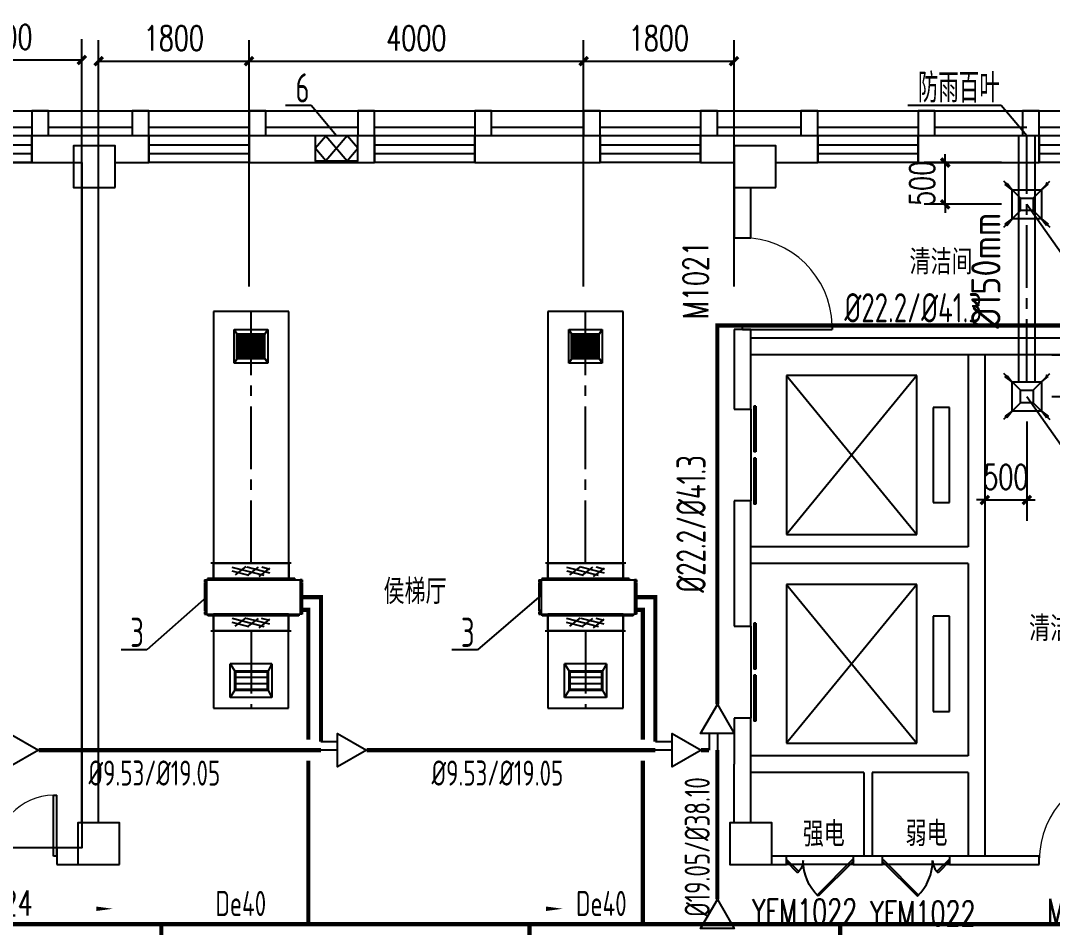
# Model space of a CAD drawing. Extents: x 1738143 to 1822243, y -608375 to -303375.
# Drawn here: x 1779396 to 1791736, y -384550 to -373700 of the extents above; entities that cross this region are included whole.
import ezdxf

# ---------------------------------------------------------------- set-up
doc = ezdxf.new("R2010")
doc.units = 0
doc.header["$LTSCALE"] = 1000
doc.header["$MEASUREMENT"] = 0
doc.linetypes.add('CENTER2', pattern=[1.125, 0.75, -0.125, 0.125, -0.125])
doc.layers.add('A-FLOR-IDEN', color=7, linetype='Continuous', lineweight=20)
for name, color, linetype in [('COLUMN', 9, 'Continuous'), ('DIM-空冷凝水', 3, 'Continuous'), ('DUCT-排风中心线', 5, 'CENTER2'), ('DUCT-排风标注', 3, 'Continuous'), ('DUCT-排风管', 31, 'Continuous'), ('DUCT-排风风口', 7, 'Continuous'), ('DUCT-送风中心线', 5, 'CENTER2'), ('DUCT-送风法兰', 2, 'Continuous'), ('DUCT-送风管', 4, 'Continuous'), ('DUCT-送风管端线', 2, 'Continuous'), ('DUCT-送风阀门', 7, 'Continuous'), ('EVTR', 2, 'Continuous'), ('PIPE-空冷凝水', 150, 'CENTER2'), ('TH_DIM', 3, 'Continuous'), ('TH_TEXT', 7, 'Continuous'), ('VRV-EQUIP', 7, 'Continuous'), ('VRV-PIPE', 1, 'Continuous'), ('VRV-配件', 1, 'Continuous'), ('WALL', 9, 'Continuous'), ('WINDOW', 4, 'Continuous'), ('WINDOW_TEXT', 7, 'Continuous'), ('采暖', 7, 'Continuous')]:
    doc.layers.add(name, color=color, linetype=linetype)
doc.styles.add('_TCH_DIM_T3', font='SIMPLEX', dxfattribs={"width": 0.705882, "bigfont": 'GBCBIG'})
doc.styles.add('_TCH_WINDOW', font='SIMPLEX', dxfattribs={"height": 3.5, "bigfont": 'GBCBIG'})
doc.styles.add('ROS', font='simhei.ttf', dxfattribs={"width": 0.7})
doc.styles.get("Standard").update_dxf_attribs({"font": 'gbenor.shx', "bigfont": 'gbcbig.shx'})
doc.styles.add('TSSD_Dimension', font='tssdeng.shx', dxfattribs={"width": 0.7, "bigfont": 'hztxt.shx'})
doc.styles.add('TSSD_Rein', font='Tssdeng.shx', dxfattribs={"width": 0.7, "bigfont": 'hztxt.shx'})
doc.dimstyles.new('_TCH_ARCH&&100', dxfattribs={"dimtxt": 297.5, "dimasz": 100, "dimexe": 250, "dimexo": 300, "dimgap": 126.25, "dimtad": 1, "dimdec": 0, "dimzin": 0, "dimdsep": 46, "dimtxsty": '_TCH_DIM_T3', "dimblk": 'ARCHTICK', "dimcen": 0.09, "dimclrt": 7, "dimazin": 2, "dimtfac": 1, "dimtdec": 0, "dimtix": 1, "dimtmove": 2, "dimatfit": 3, "dimfxl": 30, "dimtolj": 1, "dimtzin": 0, "dimarcsym": 0})

# ---------------------------------------------------------------- blocks, each defined once
blk = doc.blocks.new('_FZHK')
blk.add_lwpolyline([(-0.5, -0.5), (0.5, -0.5), (0.5, 0.5), (-0.5, 0.5)], close=True)
blk = doc.blocks.new('$WINLIB2D$00000001')
at = {"color": 0}
for points in [[(-0.5, 0.5), (-0.5, -0.5)], [(-0.5, 0.5), (0.5, 0.5)], [(0.5, -0.5), (0.5, 0.5)], [(0.5, 0.167), (-0.5, 0.167)], [(0.5, -0.167), (-0.5, -0.167)], [(-0.5, -0.5), (0.5, -0.5)]]:
    blk.add_lwpolyline(points, dxfattribs=at)
blk = doc.blocks.new('$DorLib2D$00000002')
for p, q in [((-0.5, 0), (-0.5, 0.4875)), ((-0.475, 0.4875), (-0.5, 0.4875)), ((-0.475, 0), (-0.475, 0.4875)), ((0.475, 0), (0.475, 0.4875)), ((0.475, 0.4875), (0.5, 0.4875)), ((0.5, 0), (0.5, 0.4875)), ((-0.5, 0), (-0.475, 0)), ((0.5, 0), (0.475, 0))]:
    blk.add_line(p, q)
at = {"lineweight": 13}
for centre, start, end in [((-0.4875, 0), 0, 88.53072), ((0.4875, 0), 91.46928, 180)]:
    blk.add_arc(centre, 0.4875, start, end, dxfattribs=at)
blk = doc.blocks.new('$DorLib2D$00000001')
for p, q in [((0.45, 0.975), (0.5, 0.975)), ((0.45, 0), (0.45, 0.975)), ((0.5, 0), (0.5, 0.975)), ((0.5, 0), (0.45, 0))]:
    blk.add_line(p, q)
at = {"lineweight": 13}
blk.add_arc((0.475, 0), 0.975, 91.4693, 180, dxfattribs=at)
blk = doc.blocks.new('$DORLIB2D$00000127')
at = {"color": 0}
for points in [[(-0.533, 0.795), (-0.533, 0.69)], [(-0.033, 0.795), (-0.533, 0.795)], [(-0.033, 0.795), (-0.033, 0.69)], [(0.533, 0.795), (0.033, 0.795)], [(0.033, 0.795), (0.033, 0.69)], [(0.533, 0.795), (0.533, 0.69)], [(-0.033, 0.69), (-0.533, 0.69)], [(0.533, 0.69), (0.033, 0.69)], [(0.5, 0.5), (-0.5, 0.5)]]:
    blk.add_lwpolyline(points, dxfattribs=at)
blk = doc.blocks.new('$DorLib2D$00000221')
at = {"color": 0}
for p, q in [((0.491, -0.01), (-0.04, 0.521)), ((0.509, 0.007), (-0.022, 0.538)), ((-0.509, 0.009), (-0.331, 0.187)), ((-0.491, -0.009), (-0.313, 0.169)), ((-0.491, -0.009), (-0.509, 0.009)), ((0.491, -0.01), (0.509, 0.007))]:
    blk.add_line(p, q, dxfattribs=at)
for centre, radius, start, end in [((0.505, -0.002), 0.755, 134.2734, 179.7238), ((-0.501, 0.003), 0.251, 359.7899, 47.313)]:
    blk.add_arc(centre, radius, start, end, dxfattribs=at)
blk = doc.blocks.new('A$C7281566F')
for points in [[(-13299.5, 19089.4), (-13299.5, 19389.4), (-13499.5, 19389.4), (-13499.5, 19089.4)], [(-12099.5, 19089.4), (-12099.5, 19389.4), (-12299.5, 19389.4), (-12299.5, 19089.4)], [(-10699.5, 19089.4), (-10699.5, 19389.4), (-10899.5, 19389.4), (-10899.5, 19089.4)], [(-9399.5, 19089.4), (-9399.5, 19389.4), (-9599.5, 19389.4), (-9599.5, 19089.4)], [(-7999.5, 19089.4), (-7999.5, 19389.4), (-8199.5, 19389.4), (-8199.5, 19089.4)], [(-6699.5, 19089.4), (-6699.5, 19389.4), (-6899.5, 19389.4), (-6899.5, 19089.4)], [(-5299.5, 19089.4), (-5299.5, 19389.4), (-5499.5, 19389.4), (-5499.5, 19089.4)], [(-4099.5, 19089.4), (-4099.5, 19389.4), (-4299.5, 19389.4), (-4299.5, 19089.4)], [(-2699.5, 19089.4), (-2699.5, 19389.4), (-2899.5, 19389.4), (-2899.5, 19089.4)], [(-1449.5, 19089.4), (-1449.5, 19389.4), (-1649.5, 19389.4), (-1649.5, 19089.4)], [(-13499.5, 19189.4), (-14699.5, 19189.4)], [(-12299.5, 19189.4), (-13299.5, 19189.4)], [(-10899.5, 19189.4), (-12099.5, 19189.4)], [(-9599.5, 19189.4), (-10699.5, 19189.4)], [(-8199.5, 19189.4), (-9399.5, 19189.4)], [(-6899.5, 19189.4), (-7999.5, 19189.4)], [(-5499.5, 19189.4), (-6699.5, 19189.4)], [(-4299.5, 19189.4), (-5299.5, 19189.4)], [(-2899.5, 19189.4), (-4099.5, 19189.4)], [(-1599.5, 19189.4), (-2699.5, 19189.4)], [(-249.5, 19189.4), (-1449.5, 19189.4)]]:
    blk.add_lwpolyline(points)
at = {"layer": 'EVTR'}
for p, q in [((-2914.5, 16219.4), (-4474.5, 16219.4)), ((-4474.5, 16219.4), (-4474.5, 14319.4)), ((-2914.5, 16219.4), (-4474.5, 14319.4)), ((-4474.5, 16219.4), (-2914.5, 14319.4)), ((-2914.5, 14319.4), (-2914.5, 16219.4)), ((-2524.5, 15839.4), (-2719.5, 15839.4)), ((-2719.5, 15839.4), (-2719.5, 14699.4)), ((-2524.5, 14699.4), (-2524.5, 15839.4)), ((-2719.5, 14699.4), (-2524.5, 14699.4)), ((-4474.5, 14319.4), (-2914.5, 14319.4)), ((-2914.5, 13719.4), (-4474.5, 13719.4)), ((-4474.5, 13719.4), (-4474.5, 11819.4)), ((-2914.5, 13719.4), (-4474.5, 11819.4)), ((-4474.5, 13719.4), (-2914.5, 11819.4)), ((-2914.5, 11819.4), (-2914.5, 13719.4)), ((-2524.5, 13339.4), (-2719.5, 13339.4)), ((-2719.5, 13339.4), (-2719.5, 12199.4)), ((-2524.5, 12199.4), (-2524.5, 13339.4)), ((-2719.5, 12199.4), (-2524.5, 12199.4)), ((-4474.5, 11819.4), (-2914.5, 11819.4))]:
    blk.add_line(p, q, dxfattribs=at)
at = {"layer": 'WALL'}
for p, q in [((-12799.5, 19089.4), (-13499.5, 19089.4)), ((-13499.5, 19089.4), (-13499.5, 18769.4)), ((-12099.5, 19089.4), (-12799.5, 19089.4)), ((-12099.5, 18769.4), (-12099.5, 19089.4)), ((-9399.5, 19089.4), (-10899.5, 19089.4)), ((-10899.5, 19089.4), (-10899.5, 18769.4)), ((-9399.5, 18769.4), (-9399.5, 19089.4)), ((-6699.5, 19089.4), (-8199.5, 19089.4)), ((-8199.5, 19089.4), (-8199.5, 18769.4)), ((-6699.5, 18769.4), (-6699.5, 19089.4)), ((-4799.5, 19089.4), (-5499.5, 19089.4)), ((-5499.5, 19089.4), (-5499.5, 18769.4)), ((-4099.5, 19089.4), (-4799.5, 19089.4)), ((-4099.5, 18769.4), (-4099.5, 19089.4)), ((-1449.5, 19089.4), (-2899.5, 19089.4)), ((-2899.5, 19089.4), (-2899.5, 18769.4)), ((-1449.5, 18769.4), (-1449.5, 19089.4)), ((-13499.5, 18769.4), (-12999.5, 18769.4)), ((-12499.5, 18769.4), (-12099.5, 18769.4)), ((-10899.5, 18769.4), (-9399.5, 18769.4)), ((-8199.5, 18769.4), (-6699.5, 18769.4)), ((-5499.5, 18769.4), (-5099.5, 18769.4)), ((-4599.5, 18769.4), (-4099.5, 18769.4)), ((-2899.5, 18769.4), (-1449.5, 18769.4)), ((-12899.5, 10869.4), (-12899.5, 18469.4)), ((-12699.5, 10869.4), (-12699.5, 18469.4)), ((-5099.5, 18469.4), (-5099.5, 17869.4)), ((-4899.5, 17869.4), (-4899.5, 18469.4)), ((-5099.5, 17869.4), (-4899.5, 17869.4)), ((-4899.5, 16769.4), (-5099.5, 16769.4)), ((-5099.5, 16769.4), (-5099.5, 15819.4)), ((-4899.5, 15819.4), (-4899.5, 16769.4)), ((-2199.5, 16669.4), (-4899.5, 16669.4)), ((-4899.5, 16469.4), (-4899.5, 16669.4)), ((-249.5, 16669.4), (-2199.5, 16669.4)), ((-2199.5, 16469.4), (-4899.5, 16469.4)), ((-2299.5, 16469.4), (-2299.5, 14169.4)), ((-249.5, 16469.4), (-2199.5, 16469.4)), ((-2099.5, 16469.4), (-2099.5, 14069.4)), ((-5099.5, 15819.4), (-4899.5, 15819.4)), ((-4899.5, 14719.4), (-5099.5, 14719.4)), ((-5099.5, 14719.4), (-5099.5, 14069.4)), ((-4899.5, 14069.4), (-4899.5, 14719.4)), ((-5099.5, 14069.4), (-5099.5, 13219.4)), ((-2299.5, 14169.4), (-4899.5, 14169.4)), ((-4899.5, 13219.4), (-4899.5, 14069.4)), ((-2099.5, 14069.4), (-2099.5, 11569.4)), ((-2299.5, 13969.4), (-4899.5, 13969.4)), ((-2299.5, 13969.4), (-2299.5, 11669.4)), ((-5099.5, 13219.4), (-4899.5, 13219.4)), ((-4899.5, 12119.4), (-5099.5, 12119.4)), ((-5099.5, 12119.4), (-5099.5, 11569.4)), ((-4899.5, 11569.4), (-4899.5, 12119.4)), ((-3499.5, 11669.4), (-4899.5, 11669.4)), ((-2299.5, 11669.4), (-3499.5, 11669.4)), ((-5099.5, 10869.4), (-5099.5, 11569.4)), ((-4899.5, 10869.4), (-4899.5, 11569.4)), ((-2099.5, 11569.4), (-2099.5, 10469.4)), ((-3549.5, 11469.4), (-4899.5, 11469.4)), ((-3549.5, 11469.4), (-3549.5, 10469.4)), ((-2299.5, 11469.4), (-3449.5, 11469.4)), ((-3449.5, 11469.4), (-3449.5, 10469.4)), ((-2299.5, 11469.4), (-2299.5, 10469.4)), ((-12949.5, 10569.4), (-13199.5, 10569.4)), ((-13199.5, 10569.4), (-13199.5, 10369.4)), ((-13199.5, 10369.4), (-12949.5, 10369.4)), ((-4474.3, 10469.4), (-4649.5, 10469.4)), ((-4649.5, 10369.4), (-4474.3, 10369.4)), ((-4474.3, 10369.4), (-4474.3, 10469.4)), ((-3499.5, 10469.4), (-3674.3, 10469.4)), ((-3674.3, 10469.4), (-3674.3, 10369.4)), ((-3674.3, 10369.4), (-3499.5, 10369.4)), ((-3324.6, 10469.4), (-3499.5, 10469.4)), ((-3499.5, 10369.4), (-3324.6, 10369.4)), ((-3324.6, 10369.4), (-3324.6, 10469.4)), ((-2199.5, 10469.4), (-2524.6, 10469.4)), ((-2524.6, 10469.4), (-2524.6, 10369.4)), ((-2524.6, 10369.4), (-2199.5, 10369.4)), ((-1449.5, 10469.4), (-2199.5, 10469.4)), ((-2199.5, 10369.4), (-1449.5, 10369.4)), ((-1449.5, 10369.4), (-1449.5, 10469.4))]:
    blk.add_line(p, q, dxfattribs=at)
at = {"layer": 'WINDOW'}
for p, q in [((-3674.3, 10469.4), (-4474.3, 10469.4)), ((-3674.3, 10369.4), (-4474.3, 10369.4)), ((-2524.6, 10469.4), (-3324.6, 10469.4)), ((-2524.6, 10369.4), (-3324.6, 10369.4))]:
    blk.add_line(p, q, dxfattribs=at)
at = {"layer": 'COLUMN', "yscale": 500, "zscale": 500, "rotation": 90}
for p, xscale in [((-12749.5, 18719.4), 500), ((-4849.5, 18719.4), 500), ((-12699.5, 10619.4), 499.9999999129213), ((-4899.5, 10619.4), 499.9999999129213)]:
    blk.add_blockref('_FZHK', p, dxfattribs=dict(at, xscale=xscale))
at = {"layer": 'WINDOW'}
for name, p, xscale, yscale, zscale, rotation in [('$WINLIB2D$00000001', (-14099.5, 18929.4), 1200, 320, 1200, 180), ('$WINLIB2D$00000001', (-11499.5, 18929.4), 1200, 320, 1200, 180), ('$WINLIB2D$00000001', (-8799.5, 18929.4), 1200, 320, 1200, 180), ('$WINLIB2D$00000001', (-6099.5, 18929.4), 1200, 320, 1200, 180), ('$WINLIB2D$00000001', (-3499.5, 18929.4), 1200, 320, 1200, 180), ('$WINLIB2D$00000001', (-849.5, 18929.4), 1200, 320, 1200, 180), ('$DORLIB2D$00000127', (-4999.5, 15269.4), 1100, -200, 1100, 89.99999999999419), ('$DORLIB2D$00000127', (-4999.5, 12669.4), 1100, -200, 1100, 90)]:
    blk.add_blockref(name, p, dxfattribs=dict(at, xscale=xscale, yscale=yscale, zscale=zscale, rotation=rotation))
ref = blk.add_blockref('$DorLib2D$00000001', (-4999.5, 17319.4), dxfattribs=dict(at, xscale=-1100, yscale=-1100, zscale=-1100, rotation=89.99999999999419))
ref.add_attrib('A', 'M1021', (-5410.5, 16894.4), dxfattribs={"layer": 'WINDOW_TEXT', "height": 297.5, "rotation": 90, "style": '_TCH_WINDOW', "width": 0.705882})
ref = blk.add_blockref('$DorLib2D$00000001', (-899.5, 10419.4), dxfattribs=dict(at, xscale=-1100, yscale=-1100, zscale=-1100, rotation=180))
ref.add_attrib('A', 'M1124', (-1354.5, 9660.8), dxfattribs={"layer": 'WINDOW_TEXT', "height": 297.5, "style": '_TCH_WINDOW', "width": 0.705882})
ref = blk.add_blockref('$DorLib2D$00000002', (-13949.5, 10469.4), dxfattribs=dict(at, xscale=-1500, yscale=-1500, zscale=-1500, rotation=180.0000000000283))
ref.add_attrib('A', 'M1524', (-14424.5, 9760.8), dxfattribs={"layer": 'WINDOW_TEXT', "height": 297.5, "style": '_TCH_WINDOW', "width": 0.705882})
ref = blk.add_blockref('$DorLib2D$00000221', (-4074.3, 10419.4), dxfattribs=dict(at, xscale=-800, yscale=800, zscale=-800, rotation=180))
ref.add_attrib('A', 'YFM1022', (-4886, 9657.3), dxfattribs={"layer": 'WINDOW_TEXT', "height": 297.5, "style": '_TCH_WINDOW', "width": 0.705882})
ref = blk.add_blockref('$DorLib2D$00000221', (-2924.6, 10419.4), dxfattribs=dict(at, xscale=800, yscale=800, zscale=800, rotation=180))
ref.add_attrib('A', 'YFM1022', (-3471.2, 9633.7), dxfattribs={"layer": 'WINDOW_TEXT', "height": 297.5, "style": '_TCH_WINDOW', "width": 0.705882})
at = {"layer": 'A-FLOR-IDEN', "style": 'ROS', "width": 0.7}
for s, p in [('清洁间', (-3000.1, 17458.1)), ('侯梯厅', (-9291.5, 13514.8)), ('清洁间', (-1570.3, 13072)), ('强电', (-4277.4, 10611.9)), ('弱电', (-3048.7, 10617.8))]:
    blk.add_text(s, height=262.87, dxfattribs=at).set_placement(p)
blk = doc.blocks.new('_ArchTick')
at = {"color": 0, "linetype": 'ByBlock', "const_width": 0.4}
blk.add_lwpolyline([(-0.5, -0.5), (0.5, 0.5)], dxfattribs=at)
blk = doc.blocks.new('*D838')
at = {"layer": 'Defpoints', "color": 0, "transparency": 16777216}
for p in [(1790454, -375398), (1791429, -375398), (1791429, -375898)]:
    blk.add_point(p, dxfattribs=at)
at = {"layer": 'TH_DIM', "color": 0, "lineweight": -2, "transparency": 16777216}
for p, q in [((1790454, -375398), (1790454, -375298)), ((1791129, -375398), (1790204, -375398)), ((1790454, -375898), (1790454, -375398)), ((1791129, -375898), (1790204, -375898)), ((1790454, -375898), (1790454, -375998))]:
    blk.add_line(p, q, dxfattribs=at)
at = {"layer": 'TH_DIM', "color": 0, "lineweight": -2, "transparency": 16777216, "xscale": 100, "yscale": 100, "zscale": 100}
for p, rotation in [((1790454, -375398), 270), ((1790454, -375898), 90)]:
    blk.add_blockref('_ArchTick', p, dxfattribs=dict(at, rotation=rotation))
at = {"layer": 'TH_DIM', "color": 7, "transparency": 16777216, "insert": (1790179, -375648), "char_height": 297.5, "attachment_point": 5, "rotation": 90, "style": '_TCH_DIM_T3'}
blk.add_mtext('\\A1;500', dxfattribs=at)
blk = doc.blocks.new('*D839')
at = {"layer": 'Defpoints', "color": 0, "transparency": 16777216}
for p in [(1791429, -377698), (1792416, -377698), (1791429, -378198)]:
    blk.add_point(p, dxfattribs=at)
at = {"layer": 'TH_DIM', "color": 0, "lineweight": -2, "transparency": 16777216}
for p, q in [((1791729, -377698), (1792666, -377698)), ((1792416, -377698), (1792416, -377598)), ((1792416, -378198), (1792416, -377698)), ((1791729, -378198), (1792666, -378198)), ((1792416, -378198), (1792416, -378298))]:
    blk.add_line(p, q, dxfattribs=at)
at = {"layer": 'TH_DIM', "color": 0, "lineweight": -2, "transparency": 16777216, "xscale": 100, "yscale": 100, "zscale": 100}
for p, rotation in [((1792416, -377698), 270.0078187114077), ((1792416, -378198), 90.00781871140771)]:
    blk.add_blockref('_ArchTick', p, dxfattribs=dict(at, rotation=rotation))
at = {"layer": 'TH_DIM', "color": 7, "transparency": 16777216, "insert": (1792691, -377948), "char_height": 297.5, "attachment_point": 5, "rotation": 270.0078, "style": '_TCH_DIM_T3'}
blk.add_mtext('\\A1;500', dxfattribs=at)
blk = doc.blocks.new('*D840')
at = {"layer": 'Defpoints', "color": 0, "transparency": 16777216}
for p in [(1790929, -378198), (1791429, -378198), (1791429, -379436)]:
    blk.add_point(p, dxfattribs=at)
at = {"layer": 'TH_DIM', "color": 0, "lineweight": -2, "transparency": 16777216}
for p, q in [((1790929, -378498), (1790929, -379686)), ((1791429, -378498), (1791429, -379686)), ((1790929, -379436), (1790829, -379436)), ((1790929, -379436), (1791429, -379436)), ((1791429, -379436), (1791529, -379436))]:
    blk.add_line(p, q, dxfattribs=at)
at = {"layer": 'TH_DIM', "color": 0, "lineweight": -2, "transparency": 16777216, "xscale": 100, "yscale": 100, "zscale": 100}
blk.add_blockref('_ArchTick', (1790929, -379436), dxfattribs=at)
at = {"layer": 'TH_DIM', "color": 0, "lineweight": -2, "transparency": 16777216, "xscale": 100, "yscale": 100, "zscale": 100, "rotation": 180}
blk.add_blockref('_ArchTick', (1791429, -379436), dxfattribs=at)
at = {"layer": 'TH_DIM', "color": 7, "transparency": 16777216, "insert": (1791179, -379161), "char_height": 297.5, "attachment_point": 5, "style": '_TCH_DIM_T3'}
blk.add_mtext('\\A1;500', dxfattribs=at)
blk = doc.blocks.new('*D844')
at = {"layer": 'Defpoints', "color": 0, "transparency": 16777216}
for p in [(1782129, -374185), (1780329, -377180), (1782129, -377180)]:
    blk.add_point(p, dxfattribs=at)
at = {"layer": 'TH_DIM', "color": 0, "lineweight": -2, "transparency": 16777216}
for p, q in [((1780329, -376880), (1780329, -373935)), ((1782129, -376880), (1782129, -373935)), ((1780329, -374185), (1782129, -374185))]:
    blk.add_line(p, q, dxfattribs=at)
at = {"layer": 'TH_DIM', "color": 0, "lineweight": -2, "transparency": 16777216, "xscale": 100, "yscale": 100, "zscale": 100, "rotation": 180}
blk.add_blockref('_ArchTick', (1780329, -374185), dxfattribs=at)
at = {"layer": 'TH_DIM', "color": 0, "lineweight": -2, "transparency": 16777216, "xscale": 100, "yscale": 100, "zscale": 100}
blk.add_blockref('_ArchTick', (1782129, -374185), dxfattribs=at)
at = {"layer": 'TH_DIM', "color": 7, "transparency": 16777216, "insert": (1781229, -373910), "char_height": 297.5, "attachment_point": 5, "style": '_TCH_DIM_T3'}
blk.add_mtext('\\A1;1800', dxfattribs=at)
blk = doc.blocks.new('*D845')
at = {"layer": 'Defpoints', "color": 0, "transparency": 16777216}
for p in [(1786129, -374185), (1782129, -377180), (1786129, -377180)]:
    blk.add_point(p, dxfattribs=at)
at = {"layer": 'TH_DIM', "color": 0, "lineweight": -2, "transparency": 16777216}
for p, q in [((1782129, -376880), (1782129, -373935)), ((1786129, -376880), (1786129, -373935)), ((1782129, -374185), (1786129, -374185))]:
    blk.add_line(p, q, dxfattribs=at)
at = {"layer": 'TH_DIM', "color": 0, "lineweight": -2, "transparency": 16777216, "xscale": 100, "yscale": 100, "zscale": 100, "rotation": 180}
blk.add_blockref('_ArchTick', (1782129, -374185), dxfattribs=at)
at = {"layer": 'TH_DIM', "color": 0, "lineweight": -2, "transparency": 16777216, "xscale": 100, "yscale": 100, "zscale": 100}
blk.add_blockref('_ArchTick', (1786129, -374185), dxfattribs=at)
at = {"layer": 'TH_DIM', "color": 7, "transparency": 16777216, "insert": (1784129, -373910), "char_height": 297.5, "attachment_point": 5, "style": '_TCH_DIM_T3'}
blk.add_mtext('\\A1;4000', dxfattribs=at)
blk = doc.blocks.new('*D846')
at = {"layer": 'Defpoints', "color": 0, "transparency": 16777216}
for p in [(1787929, -374185), (1786129, -377180), (1787929, -377180)]:
    blk.add_point(p, dxfattribs=at)
at = {"layer": 'TH_DIM', "color": 0, "lineweight": -2, "transparency": 16777216}
for p, q in [((1786129, -376880), (1786129, -373935)), ((1787929, -376880), (1787929, -373935)), ((1786129, -374185), (1787929, -374185))]:
    blk.add_line(p, q, dxfattribs=at)
at = {"layer": 'TH_DIM', "color": 0, "lineweight": -2, "transparency": 16777216, "xscale": 100, "yscale": 100, "zscale": 100, "rotation": 180}
blk.add_blockref('_ArchTick', (1786129, -374185), dxfattribs=at)
at = {"layer": 'TH_DIM', "color": 0, "lineweight": -2, "transparency": 16777216, "xscale": 100, "yscale": 100, "zscale": 100}
blk.add_blockref('_ArchTick', (1787929, -374185), dxfattribs=at)
at = {"layer": 'TH_DIM', "color": 7, "transparency": 16777216, "insert": (1787029, -373910), "char_height": 297.5, "attachment_point": 5, "style": '_TCH_DIM_T3'}
blk.add_mtext('\\A1;1800', dxfattribs=at)
blk = doc.blocks.new('*D847')
at = {"layer": 'Defpoints', "color": 0, "transparency": 16777216}
for p in [(1780129, -374170), (1778229, -377180), (1780129, -377180)]:
    blk.add_point(p, dxfattribs=at)
at = {"layer": 'TH_DIM', "color": 0, "lineweight": -2, "transparency": 16777216}
for p, q in [((1778229, -376880), (1778229, -373920)), ((1780129, -376880), (1780129, -373920)), ((1778229, -374170), (1780129, -374170))]:
    blk.add_line(p, q, dxfattribs=at)
at = {"layer": 'TH_DIM', "color": 0, "lineweight": -2, "transparency": 16777216, "xscale": 100, "yscale": 100, "zscale": 100, "rotation": 180}
blk.add_blockref('_ArchTick', (1778229, -374170), dxfattribs=at)
at = {"layer": 'TH_DIM', "color": 0, "lineweight": -2, "transparency": 16777216, "xscale": 100, "yscale": 100, "zscale": 100}
blk.add_blockref('_ArchTick', (1780129, -374170), dxfattribs=at)
at = {"layer": 'TH_DIM', "color": 7, "transparency": 16777216, "insert": (1779179, -373895), "char_height": 297.5, "attachment_point": 5, "style": '_TCH_DIM_T3'}
blk.add_mtext('\\A1;1900', dxfattribs=at)
blk = doc.blocks.new('$风口$00000108')
for p, q in [((-250, 135), (-190, 75)), ((-250, -135), (-250, 135)), ((250, 135), (200, 75)), ((250, 135), (250, -135)), ((200, 25), (-190, 25)), ((-250, -135), (-190, -75)), ((200, -25), (-190, -25)), ((200, -75), (250, -135)), ((250, -135), (-250, -135))]:
    blk.add_line(p, q)
at = {"linetype": 'Continuous'}
blk.add_line((250, 135), (-250, 135), dxfattribs=at)
at = {"lineweight": 40}
for p, q in [((-190, 75), (200, 75)), ((-190, -75), (-190, 75)), ((200, 75), (200, -75)), ((-190, -75), (200, -75))]:
    blk.add_line(p, q, dxfattribs=at)
blk = doc.blocks.new('$风口$00000138')
for p, q in [((-195, 130), (195, 130)), ((-195, -130), (-195, 130)), ((-160, 95), (-195, 130)), ((160, 95), (-160, 95)), ((160, 95), (195, 130)), ((160, -95), (160, 95)), ((195, 130), (195, -130)), ((-160, -95), (-195, -130)), ((195, -130), (-195, -130)), ((-160, -95), (160, -95)), ((160, -95), (195, -130))]:
    blk.add_line(p, q)
at = {"lineweight": 40}
blk.add_line((-160, 95), (-160, -95), dxfattribs=at)
at = {"lineweight": -3}
for p, q in [((-140, -95), (-140, 95)), ((-135, 95), (-135, -95)), ((-115, -95), (-115, 95)), ((-110, 95), (-110, -95)), ((-90, -95), (-90, 95)), ((-85, 95), (-85, -95)), ((-65, -95), (-65, 95)), ((-60, 95), (-60, -95)), ((-40, -95), (-40, 95)), ((-35, 95), (-35, -95)), ((-15, -95), (-15, 95)), ((-10, 95), (-10, -95)), ((10, -95), (10, 95)), ((15, 95), (15, -95)), ((35, -95), (35, 95)), ((40, 95), (40, -95)), ((60, -95), (60, 95)), ((65, 95), (65, -95)), ((85, -95), (85, 95)), ((90, 95), (90, -95)), ((110, -95), (110, 95)), ((115, 95), (115, -95)), ((135, -95), (135, 95)), ((140, 95), (140, -95)), ((-140, 68.5), (-160, 68.5)), ((-160, 64), (-140, 64)), ((-140, 42), (-160, 42)), ((-160, 37.5), (-140, 37.5)), ((-140, 15.5), (-160, 15.5)), ((-160, 11), (-140, 11)), ((-115, 68.5), (-135, 68.5)), ((-135, 64), (-115, 64)), ((-115, 42), (-135, 42)), ((-135, 37.5), (-115, 37.5)), ((-115, 15.5), (-135, 15.5)), ((-135, 11), (-115, 11)), ((-90, 68.5), (-110, 68.5)), ((-110, 64), (-90, 64)), ((-90, 42), (-110, 42)), ((-110, 37.5), (-90, 37.5)), ((-90, 15.5), (-110, 15.5)), ((-110, 11), (-90, 11)), ((-65, 68.5), (-85, 68.5)), ((-85, 64), (-65, 64)), ((-65, 42), (-85, 42)), ((-85, 37.5), (-65, 37.5)), ((-65, 15.5), (-85, 15.5)), ((-85, 11), (-65, 11)), ((-40, 68.5), (-60, 68.5)), ((-60, 64), (-40, 64)), ((-40, 42), (-60, 42)), ((-60, 37.5), (-40, 37.5)), ((-40, 15.5), (-60, 15.5)), ((-60, 11), (-40, 11)), ((-15, 68.5), (-35, 68.5)), ((-35, 64), (-15, 64)), ((-15, 42), (-35, 42)), ((-35, 37.5), (-15, 37.5)), ((-15, 15.5), (-35, 15.5)), ((-35, 11), (-15, 11)), ((10, 68.5), (-10, 68.5)), ((-10, 64), (10, 64)), ((10, 42), (-10, 42)), ((-10, 37.5), (10, 37.5)), ((10, 15.5), (-10, 15.5)), ((-10, 11), (10, 11)), ((35, 68.5), (15, 68.5)), ((15, 64), (35, 64)), ((35, 42), (15, 42)), ((15, 37.5), (35, 37.5)), ((35, 15.5), (15, 15.5)), ((15, 11), (35, 11)), ((60, 68.5), (40, 68.5)), ((40, 64), (60, 64)), ((60, 42), (40, 42)), ((40, 37.5), (60, 37.5)), ((60, 15.5), (40, 15.5)), ((40, 11), (60, 11)), ((85, 68.5), (65, 68.5)), ((65, 64), (85, 64)), ((85, 42), (65, 42)), ((65, 37.5), (85, 37.5)), ((85, 15.5), (65, 15.5)), ((65, 11), (85, 11)), ((110, 68.5), (90, 68.5)), ((90, 64), (110, 64)), ((110, 42), (90, 42)), ((90, 37.5), (110, 37.5)), ((110, 15.5), (90, 15.5)), ((90, 11), (110, 11)), ((135, 68.5), (115, 68.5)), ((115, 64), (135, 64)), ((135, 42), (115, 42)), ((115, 37.5), (135, 37.5)), ((135, 15.5), (115, 15.5)), ((115, 11), (135, 11)), ((160, 68.5), (140, 68.5)), ((140, 64), (160, 64)), ((160, 42), (140, 42)), ((140, 37.5), (160, 37.5)), ((160, 15.5), (140, 15.5)), ((140, 11), (160, 11)), ((-140, -11), (-160, -11)), ((-160, -15.5), (-140, -15.5)), ((-140, -37.5), (-160, -37.5)), ((-160, -42), (-140, -42)), ((-140, -64), (-160, -64)), ((-160, -68.5), (-140, -68.5)), ((-115, -11), (-135, -11)), ((-135, -15.5), (-115, -15.5)), ((-115, -37.5), (-135, -37.5)), ((-135, -42), (-115, -42)), ((-115, -64), (-135, -64)), ((-135, -68.5), (-115, -68.5)), ((-90, -11), (-110, -11)), ((-110, -15.5), (-90, -15.5)), ((-90, -37.5), (-110, -37.5)), ((-110, -42), (-90, -42)), ((-90, -64), (-110, -64)), ((-110, -68.5), (-90, -68.5)), ((-65, -11), (-85, -11)), ((-85, -15.5), (-65, -15.5)), ((-65, -37.5), (-85, -37.5)), ((-85, -42), (-65, -42)), ((-65, -64), (-85, -64)), ((-85, -68.5), (-65, -68.5)), ((-40, -11), (-60, -11)), ((-60, -15.5), (-40, -15.5)), ((-40, -37.5), (-60, -37.5)), ((-60, -42), (-40, -42)), ((-40, -64), (-60, -64)), ((-60, -68.5), (-40, -68.5)), ((-15, -11), (-35, -11)), ((-35, -15.5), (-15, -15.5)), ((-15, -37.5), (-35, -37.5)), ((-35, -42), (-15, -42)), ((-15, -64), (-35, -64)), ((-35, -68.5), (-15, -68.5)), ((10, -11), (-10, -11)), ((-10, -15.5), (10, -15.5)), ((10, -37.5), (-10, -37.5)), ((-10, -42), (10, -42)), ((10, -64), (-10, -64)), ((-10, -68.5), (10, -68.5)), ((35, -11), (15, -11)), ((15, -15.5), (35, -15.5)), ((35, -37.5), (15, -37.5)), ((15, -42), (35, -42)), ((35, -64), (15, -64)), ((15, -68.5), (35, -68.5)), ((60, -11), (40, -11)), ((40, -15.5), (60, -15.5)), ((60, -37.5), (40, -37.5)), ((40, -42), (60, -42)), ((60, -64), (40, -64)), ((40, -68.5), (60, -68.5)), ((85, -11), (65, -11)), ((65, -15.5), (85, -15.5)), ((85, -37.5), (65, -37.5)), ((65, -42), (85, -42)), ((85, -64), (65, -64)), ((65, -68.5), (85, -68.5)), ((110, -11), (90, -11)), ((90, -15.5), (110, -15.5)), ((110, -37.5), (90, -37.5)), ((90, -42), (110, -42)), ((110, -64), (90, -64)), ((90, -68.5), (110, -68.5)), ((135, -11), (115, -11)), ((115, -15.5), (135, -15.5)), ((135, -37.5), (115, -37.5)), ((115, -42), (135, -42)), ((135, -64), (115, -64)), ((115, -68.5), (135, -68.5)), ((160, -11), (140, -11)), ((140, -15.5), (160, -15.5)), ((160, -37.5), (140, -37.5)), ((140, -42), (160, -42)), ((160, -64), (140, -64)), ((140, -68.5), (160, -68.5))]:
    blk.add_line(p, q, dxfattribs=at)
blk = doc.blocks.new('$VRV_海信日立$00000013')
for p, q in [((-450, 135), (-430, 135)), ((-450, 135), (-450, 118.25)), ((-443.5, 118.25), (-450, 118.25)), ((-443.5, 111.75), (-450, 111.75)), ((-450, 111.75), (-450, -111.75)), ((-443.5, 118.25), (-443.5, 121.5)), ((-443.5, 108.5), (-443.5, 111.75)), ((-436.5, 121.5), (-436.5, 108.5)), ((-430, 135), (-430, -135)), ((-429.6, 134.6), (-430, 134.6)), ((-430, -0.5), (-430, 134.6)), ((-429.6, 135), (-429.6, 134.6)), ((-429.6, 135), (389, 135)), ((-429, 135.5), (-429, 135)), ((389, 135.5), (-429, 135.5)), ((389, 135), (-429, 135)), ((382, 147.5), (-422, 147.5)), ((-422, 147.5), (-422, 135.5)), ((375, 135.5), (375, 135)), ((382, 147.5), (382, 135.5)), ((389, 135.5), (389, 135)), ((389, 134.6), (389, 135)), ((430, 134.6), (389, 134.6)), ((430, 134.6), (429.6, 134.6)), ((430, 135), (430, -135)), ((450, 135), (430, 135)), ((430, 134.6), (430, -6.5)), ((436.5, 121.5), (436.5, 108.5)), ((443.5, 118.25), (443.5, 121.5)), ((443.5, 118.25), (450, 118.25)), ((443.5, 111.75), (450, 111.75)), ((443.5, 108.5), (443.5, 111.75)), ((450, 135), (450, 118.25)), ((450, 111.75), (450, -111.75)), ((430, -46.617211), (430, -74.743728)), ((-443.5, -111.75), (-450, -111.75)), ((-450, -118.25), (-450, -135)), ((-443.5, -118.25), (-450, -118.25)), ((-450, -135), (-430, -135)), ((-443.5, -108.5), (-443.5, -111.75)), ((-443.5, -118.25), (-443.5, -121.5)), ((-436.5, -121.5), (-436.5, -108.5)), ((-430, -134.6), (-429.6, -134.6)), ((-429.6, -134.6), (-429.6, -135)), ((-429.6, -135), (-425, -135)), ((-425, -135), (425.014933, -135)), ((-425, -135.5), (-425, -135)), ((-425, -135.5), (425.014933, -135.5)), ((-418, -147.5), (-418, -135)), ((418, -147.5), (-418, -147.5)), ((418, -135.5), (418, -147.5)), ((425, -135), (425, -135.5)), ((429.6, -135), (425.014933, -135)), ((430, -134.6), (429.6, -134.6)), ((429.6, -134.6), (429.6, -135)), ((430, -84.256272), (430, -135)), ((450, -135), (430, -135)), ((436.5, -108.5), (436.5, -121.5)), ((443.5, -108.5), (443.5, -111.75)), ((443.5, -111.75), (450, -111.75)), ((443.5, -118.25), (450, -118.25)), ((443.5, -118.25), (443.5, -121.5)), ((450, -118.25), (450, -135))]:
    blk.add_line(p, q)
for centre, start, end in [((-440, 121.5), 90, 180), ((-440, 108.5), 180, 270), ((-440, 121.5), 0, 90), ((-440, 108.5), 270, 0), ((440, 121.5), 90, 180), ((440, 108.5), 180, 270), ((440, 121.5), 0, 90), ((440, 108.5), 270, 0), ((-440, -108.5), 90, 180), ((-440, -121.5), 180, 270), ((-440, -108.5), 0, 90), ((-440, -121.5), 270, 0), ((440, -108.5), 90, 180), ((440, -121.5), 180, 270), ((440, -108.5), 0, 90), ((440, -121.5), 270, 0)]:
    blk.add_arc(centre, 3.5, start, end)
blk = doc.blocks.new('00000589Body')
at = {"color": 0, "linetype": 'ByBlock', "lineweight": -2}
for p, q in [((250, 500), (-250, 500)), ((-250, -500), (-250, 500)), ((250, -500), (250, 500)), ((-250, -500), (250, -500))]:
    blk.add_line(p, q, dxfattribs=at)
at = {"color": 0, "linetype": 'ByBlock'}
for p, q in [((-125, -174), (120, 250)), ((-125, 26), (4, 250)), ((145, 69), (-105, 213)), ((125, -93), (-125, 51)), ((-53, -250), (125, 59)), ((96, -246), (-154, -102)), ((62, -250), (125, -141))]:
    blk.add_line(p, q, dxfattribs=at)
blk = doc.blocks.new('$风口$00000069')
h = blk.add_hatch(color=256)
h.paths.add_polyline_path([(-178, 178), (-248, 243), (-236, 252)])
h.paths.add_polyline_path([(-175, 175), (-258, 236), (-248, 243)])
for points in [[(-258, 236), (-258, 236), (-245, 248), (-244, 247)], [(-248, 243), (-249, 244), (-238, 254), (-236, 252)], [(245, 245), (246, 246), (235, 256), (233, 253)], [(256, 239), (256, 239), (246, 246), (245, 245)], [(-246, -247), (-247, -248), (-256, -236), (-254, -235)], [(-239, -257), (-239, -257), (-247, -248), (-246, -247)], [(247, -244), (248, -245), (237, -254), (235, -252)], [(257, -237), (257, -237), (248, -245), (247, -244)]]:
    blk.add_hatch(color=256).paths.add_polyline_path(points)
h = blk.add_hatch(color=256)
h.paths.add_polyline_path([(178, 177), (245, 245), (233, 253)])
h.paths.add_polyline_path([(175, 175), (256, 239), (245, 245)])
h = blk.add_hatch(color=256)
h.paths.add_polyline_path([(-178, -178), (-246, -247), (-254, -234)])
h.paths.add_polyline_path([(-175, -175), (-239, -257), (-246, -247)])
h = blk.add_hatch(color=256)
h.paths.add_polyline_path([(177, -177), (247, -244), (235, -252)])
h.paths.add_polyline_path([(174, -175), (257, -237), (247, -244)])
for p, q in [((-75, 75), (-275, 275)), ((-258, 236), (-237, 255)), ((-258, 236), (-236, 252)), ((-236, 252), (-178, 177)), ((75, 75), (276, 276)), ((235, 256), (233, 253)), ((256, 239), (233, 253)), ((256, 239), (234, 256)), ((234, 256), (235, 256)), ((-176, 175), (-258, 236)), ((-258, 236), (-250, 236)), ((-175, -175), (-175, 175)), ((-175, 175), (175, 175)), ((175, 175), (256, 239)), ((175, 175), (175, -175)), ((256, 239), (247, 238)), ((-75, -75), (-75, 75)), ((-75, 75), (75, 75)), ((75, 75), (75, -75)), ((-76, -76), (-276, -276)), ((75, -75), (-75, -75)), ((75, -75), (275, -275)), ((-257, -236), (-256, -236)), ((-239, -257), (-257, -236)), ((-256, -236), (-253, -234)), ((-254, -234), (-178, -178)), ((-239, -257), (-254, -234)), ((-176, -176), (-239, -257)), ((175, -175), (-175, -175)), ((175, -175), (257, -237)), ((235, -252), (177, -177)), ((257, -237), (235, -252)), ((257, -237), (236, -255)), ((257, -237), (248, -236)), ((-239, -257), (-238, -248)), ((237, -254), (234, -251)), ((236, -255), (237, -254))]:
    blk.add_line(p, q)

msp = doc.modelspace()

# ---------------------------------------------------------------- hatches: boundary and pattern name
at = {"layer": 'PIPE-空冷凝水', "linetype": 'CENTER2'}
for points in [[(1782837.9, -380750.6), (1782837.9, -380725.6), (1782862.9, -380725.6)], [(1782837.9, -380750.6), (1782862.9, -380750.6), (1782862.9, -380725.6)], [(1786837.9, -380750.6), (1786837.9, -380725.6), (1786862.9, -380725.6)], [(1786837.9, -380750.6), (1786862.9, -380750.6), (1786862.9, -380725.6)]]:
    msp.add_hatch(color=256, dxfattribs=at).paths.add_polyline_path(points)
at = {"layer": 'VRV-PIPE', "linetype": 'Continuous'}
for points in [[(1787729.1, -377347.8), (1787729.1, -377322.8), (1787704.1, -377322.8)], [(1787729.1, -377347.8), (1787704.1, -377347.8), (1787704.1, -377322.8)], [(1782987.9, -380599.1), (1782987.9, -380574.1), (1783012.9, -380574.1)], [(1782987.9, -380599.1), (1783012.9, -380599.1), (1783012.9, -380574.1)], [(1786987.9, -380599.1), (1786987.9, -380574.1), (1787012.9, -380574.1)], [(1786987.9, -380599.1), (1787012.9, -380599.1), (1787012.9, -380574.1)]]:
    msp.add_hatch(color=256, dxfattribs=at).paths.add_polyline_path(points)

# ---------------------------------------------------------------- linework, layer by layer
for p, q in [((1782870.5, -374713.9, 600.2), (1782563.2, -374713.9, 600.2)), ((1783174.8, -375077.8), (1782870.5, -374713.9, 600.2)), ((1791124.7, -374713.9, 3475.2), (1790007.2, -374713.9, 3475.2)), ((1791429, -375077.8, 2875), (1791124.7, -374713.9, 3475.2)), ((1791429.1, -375897.7, 2600), (1791963.5, -376654.2, 3200.2)), ((1791429.1, -378197.8), (1791963.5, -378954.3, 600.2)), ((1781619.9, -380597.6, 2500), (1780904.2, -381229.3, -1899.8)), ((1785593.9, -380597.6, 2500), (1784858.9, -381229.3, -1899.8)), ((1780904.2, -381229.3, -1899.8), (1780596.9, -381229.3, -1899.8)), ((1784858.9, -381229.3, -1899.8), (1784551.5, -381229.3, -1899.8))]:
    msp.add_line(p, q)
for points in [[(1763509.1, -374777.8), (1804949.1, -374777.8), (1804949.1, -400217.8), (1763509.1, -400217.8)], [(1783429.1, -375227.8), (1783301.9, -375077.8), (1783047.7, -375377.8), (1782920.5, -375227.8), (1783047.7, -375077.8), (1783301.9, -375377.8)], [(1772529.1, -375397.8), (1780129.1, -375397.8), (1780129.1, -383597.8), (1772529.1, -383597.8)]]:
    msp.add_lwpolyline(points, close=True)
at = {"color": 1}
msp.add_lwpolyline([(1783429.1, -375077.8), (1782920.5, -375077.8), (1782920.5, -375377.8), (1783429.1, -375377.8)], close=True, dxfattribs=at)
at = {"layer": 'DIM-空冷凝水'}
for points in [[(1779656.9, -384327.5, 0, 0, 0), (1780500.5, -384327.5, 0, 53.3, 0), (1780300.5, -384327.5, 0, 0, 0)], [(1785037.7, -384327.5, 0, 0, 0), (1785881.3, -384327.5, 0, 53.3, 0), (1785681.3, -384327.5, 0, 0, 0)]]:
    msp.add_lwpolyline(points, format="xyseb", dxfattribs=at)
at = {"layer": 'DUCT-排风中心线'}
msp.add_line((1791429, -378022.8), (1791429, -375077.8), dxfattribs=at)
at = {"layer": 'DUCT-排风管'}
for p, q in [((1791529, -375077.8), (1791329, -375077.8)), ((1791329, -375077.8), (1791329, -378022.8)), ((1791529, -378022.8), (1791529, -375077.8)), ((1791329, -378022.8), (1791529, -378022.8))]:
    msp.add_line(p, q, dxfattribs=at)
at = {"layer": 'DUCT-送风中心线'}
for p, q in [((1782152.9, -380191.1), (1782152.9, -377180)), ((1786152.9, -380191.1), (1786152.9, -377180)), ((1782151.6, -381002.5), (1782151.6, -381929)), ((1786151.6, -381002.5), (1786151.6, -381929))]:
    msp.add_line(p, q, dxfattribs=at)
at = {"layer": 'DUCT-送风法兰'}
for p, q in [((1782632.9, -380191.2), (1781672.9, -380191.2)), ((1786632.9, -380191.2), (1785672.9, -380191.2)), ((1782632.9, -380391.4), (1781672.9, -380391.4)), ((1786632.9, -380391.4), (1785672.9, -380391.4)), ((1781671.6, -380802.2), (1782631.6, -380802.2)), ((1785671.6, -380802.2), (1786631.6, -380802.2)), ((1781671.6, -381002.4), (1782631.6, -381002.4)), ((1785671.6, -381002.4), (1786631.6, -381002.4))]:
    msp.add_line(p, q, dxfattribs=at)
at = {"layer": 'DUCT-送风管'}
for p, q in [((1782602.9, -377180), (1781702.9, -377180)), ((1781702.9, -377180), (1781702.9, -380191.1)), ((1782602.9, -380191.1), (1782602.9, -377180)), ((1786602.9, -377180), (1785702.9, -377180)), ((1785702.9, -377180), (1785702.9, -380191.1)), ((1786602.9, -380191.1), (1786602.9, -377180)), ((1781702.9, -380391.3), (1781702.9, -380191.3)), ((1782602.9, -380191.3), (1782602.9, -380391.3)), ((1785702.9, -380391.3), (1785702.9, -380191.3)), ((1786602.9, -380191.3), (1786602.9, -380391.3)), ((1781701.6, -381002.3), (1781701.6, -380802.3)), ((1782601.6, -380802.3), (1782601.6, -381002.3)), ((1785701.6, -381002.3), (1785701.6, -380802.3)), ((1786601.6, -380802.3), (1786601.6, -381002.3)), ((1781701.6, -381002.5), (1781701.6, -381929)), ((1782601.6, -381929), (1782601.6, -381002.5)), ((1785701.6, -381002.5), (1785701.6, -381929)), ((1786601.6, -381929), (1786601.6, -381002.5)), ((1781701.6, -381929), (1782601.6, -381929)), ((1785701.6, -381929), (1786601.6, -381929))]:
    msp.add_line(p, q, dxfattribs=at)
at = {"layer": 'DUCT-送风管端线'}
for p, q in [((1781702.9, -380191.1), (1782602.9, -380191.1)), ((1781702.9, -380191.3), (1782602.9, -380191.3)), ((1785702.9, -380191.1), (1786602.9, -380191.1)), ((1785702.9, -380191.3), (1786602.9, -380191.3)), ((1781702.9, -380391.3), (1782602.9, -380391.3)), ((1785702.9, -380391.3), (1786602.9, -380391.3)), ((1781701.6, -380802.3), (1782601.6, -380802.3)), ((1785701.6, -380802.3), (1786601.6, -380802.3)), ((1781701.6, -381002.3), (1782601.6, -381002.3)), ((1782601.6, -381002.5), (1781701.6, -381002.5)), ((1785701.6, -381002.3), (1786601.6, -381002.3)), ((1786601.6, -381002.5), (1785701.6, -381002.5))]:
    msp.add_line(p, q, dxfattribs=at)
at = {"layer": 'PIPE-空冷凝水', "linetype": 'CENTER2', "const_width": 50}
for points in [[(1782737.9, -380750.6), (1782837.9, -380750.6)], [(1782837.9, -380750.6), (1782837.9, -382304)], [(1786737.9, -380750.6), (1786837.9, -380750.6)], [(1786837.9, -380750.6), (1786837.9, -382304)], [(1782837.9, -382554), (1782837.9, -384512.8)], [(1786837.9, -382554), (1786837.9, -384512.8)], [(1778913.9, -384512.8), (1781079.1, -384512.8)], [(1781079.1, -384512.8), (1782837.9, -384512.8)], [(1781079.1, -384512.8), (1781079.1, -388862.8)], [(1782837.9, -384512.8), (1785481.9, -384512.8)], [(1785481.9, -385012.8), (1785481.9, -384512.8)], [(1785481.9, -384512.8), (1786837.9, -384512.8)], [(1786837.9, -384512.8), (1789197.2, -384512.8)], [(1789197.2, -384512.8), (1789197.2, -386230.8)], [(1789197.2, -384512.8), (1797197.8, -384512.8)]]:
    msp.add_lwpolyline(points, dxfattribs=at)
at = {"layer": 'VRV-PIPE', "linetype": 'Continuous', "const_width": 50}
for points in [[(1787729.1, -377347.8), (1791929.1, -377347.8)], [(1787729.1, -381882.6), (1787729.1, -377347.8)], [(1782737.9, -380599.1), (1782987.9, -380599.1)], [(1782987.9, -382329), (1782987.9, -380599.1)], [(1786737.9, -380599.1), (1786987.9, -380599.1)], [(1786987.9, -382329), (1786987.9, -380599.1)], [(1779610.3, -382429), (1782987.9, -382429)], [(1783534.3, -382429), (1786987.9, -382429)], [(1787534.3, -382429), (1787629.1, -382429)], [(1787729.1, -384216.4), (1787729.1, -382429)]]:
    msp.add_lwpolyline(points, dxfattribs=at)
at = {"layer": 'VRV-配件'}
for p, q in [((1787629.1, -382229), (1787629.1, -382429)), ((1787729.1, -382229), (1787729.1, -382429)), ((1783187.9, -382329), (1782987.9, -382329)), ((1787187.9, -382329), (1786987.9, -382329)), ((1783187.9, -382429), (1782987.9, -382429)), ((1787187.9, -382429), (1786987.9, -382429))]:
    msp.add_line(p, q, dxfattribs=at)
at = {"layer": 'VRV-配件', "elevation": 2500}
for points in [[(1787729.1, -381882.6), (1787929.1, -382229), (1787529.1, -382229)], [(1779610.3, -382429), (1779263.9, -382629), (1779263.9, -382229)], [(1783534.3, -382429), (1783187.9, -382629), (1783187.9, -382229)], [(1787534.3, -382429), (1787187.9, -382629), (1787187.9, -382229)], [(1787729.1, -384216.4), (1787929.1, -384562.8), (1787529.1, -384562.8)]]:
    msp.add_lwpolyline(points, close=True, dxfattribs=at)

# ---------------------------------------------------------------- block references
msp.add_blockref('A$C7281566F', (1793028.5, -394167.1))
at = {"layer": 'DUCT-排风风口'}
for p in [(1791429.1, -375897.7, 2600), (1791429.1, -378197.8, 2600)]:
    msp.add_blockref('$风口$00000069', p, dxfattribs=at)
at = {"layer": 'DUCT-排风风口', "xscale": 1.025641025641026, "yscale": 1.538461538461539}
for p in [(1782151.6, -377597.8, 2600), (1786151.6, -377597.8, 2600)]:
    msp.add_blockref('$风口$00000138', p, dxfattribs=at)
at = {"layer": 'DUCT-排风风口', "yscale": 1.481481481481482}
for p in [(1782151.6, -381597.8, 2600), (1786151.6, -381597.8, 2600)]:
    msp.add_blockref('$风口$00000108', p, dxfattribs=at)
at = {"layer": 'DUCT-送风阀门', "xscale": 0.4, "yscale": 0.9, "rotation": 89.99999999999999}
for p in [(1782152.9, -380291.3, 2500), (1786152.9, -380291.3, 2500), (1782151.6, -380902.3, 2500), (1786151.6, -380902.3, 2500)]:
    msp.add_blockref('00000589Body', p, dxfattribs=at)
at = {"layer": 'VRV-EQUIP', "xscale": 1.3, "yscale": 1.515254237288136}
for p in [(1782178.9, -380597.6, 2500), (1786178.9, -380597.6, 2500)]:
    msp.add_blockref('$VRV_海信日立$00000013', p, dxfattribs=at)

# ---------------------------------------------------------------- texts
at = {"layer": 'DUCT-排风标注'}
msp.add_text('%%C150mm', height=350, rotation=90, dxfattribs=at).set_placement((1791115.2, -377387.8, 2500))
at = {"layer": 'TH_TEXT', "style": 'TSSD_Rein', "width": 0.7}
for s, p in [('6', (1782683.1, -374679.4, 600.2)), ('防雨百叶', (1790127.2, -374679.4, 3475.2)), ('3', (1780707.4, -381194.8, -1899.8)), ('3', (1784662, -381194.8, -1899.8))]:
    msp.add_text(s, height=350, dxfattribs=at).set_placement(p)
at = {"layer": '采暖', "width": 28472.73, "attachment_point": 7, "line_spacing_factor": 0.96}
for s, insert, char_height, style in [('{\\Ftssdeng,tssdchn|c134;%%C22.2/%%C41.3}', (1789248.5, -377311.1), 350, 'TSSD_Dimension'), ('{\\Ftssdeng,tssdchn|c134;%%C9.53/%%C19.05}', (1780208.7, -382853.5), 300, 'TSSD_Rein'), ('{\\Ftssdeng,tssdchn|c134;%%C9.53/%%C19.05}', (1784311.6, -382853.5), 300, 'TSSD_Rein'), ('{\\Ftssdeng,tssdchn|c134;De40}', (1781727, -384414.4, 5000), 300, 'TSSD_Rein'), ('{\\Ftssdeng,tssdchn|c134;De40}', (1786038.7, -384414.4, 5000), 300, 'TSSD_Rein')]:
    msp.add_mtext(s, dxfattribs=dict(at, insert=insert, char_height=char_height, style=style))
at = {"layer": '采暖', "width": 28472.73, "attachment_point": 7, "rotation": 90, "line_spacing_factor": 0.96}
for s, insert, char_height, style in [('{\\Ftssdeng,tssdchn|c134;%%C22.2/%%C41.3}', (1787589.3, -380545, 2500), 350, 'TSSD_Dimension'), ('{\\Ftssdeng,tssdchn|c134;%%C19.05/%%C38.10}', (1787638.2, -384423.3, 2500), 300, 'TSSD_Rein')]:
    msp.add_mtext(s, dxfattribs=dict(at, insert=insert, char_height=char_height, style=style))

# ---------------------------------------------------------------- dimensions: what is measured, and where the dimension line sits
at = {"layer": 'TH_DIM'}
for p1, p2, distance, picture, middle in [((1778228.9, -377180), (1780129.1, -377180), 3010.1, '*D847', (1779179, -373894.9)), ((1780329.1, -377180), (1782128.9, -377180), 2995, '*D844', (1781229, -373910)), ((1782128.9, -377180), (1786128.9, -377180), 2995, '*D845', (1784128.9, -373910)), ((1786128.9, -377180), (1787929.1, -377180), 2995, '*D846', (1787029, -373910)), ((1791429.1, -375897.7), (1791429.1, -375397.8), 975.5, '*D838', (1790178.6, -375647.7)), ((1791429.1, -378197.8), (1791429, -377697.8), -987.2, '*D839', (1792691.3, -377947.6)), ((1790929.1, -378197.8), (1791429.1, -378197.8), -1238.1, '*D840', (1791179.1, -379160.8))]:
    dim = msp.add_aligned_dim(p1=p1, p2=p2, distance=distance, dimstyle='_TCH_ARCH&&100', dxfattribs=at)
    dim.commit()
    dim.dimension.update_dxf_attribs({"geometry": picture, "text_midpoint": middle})

doc.saveas('drawing.dxf')
